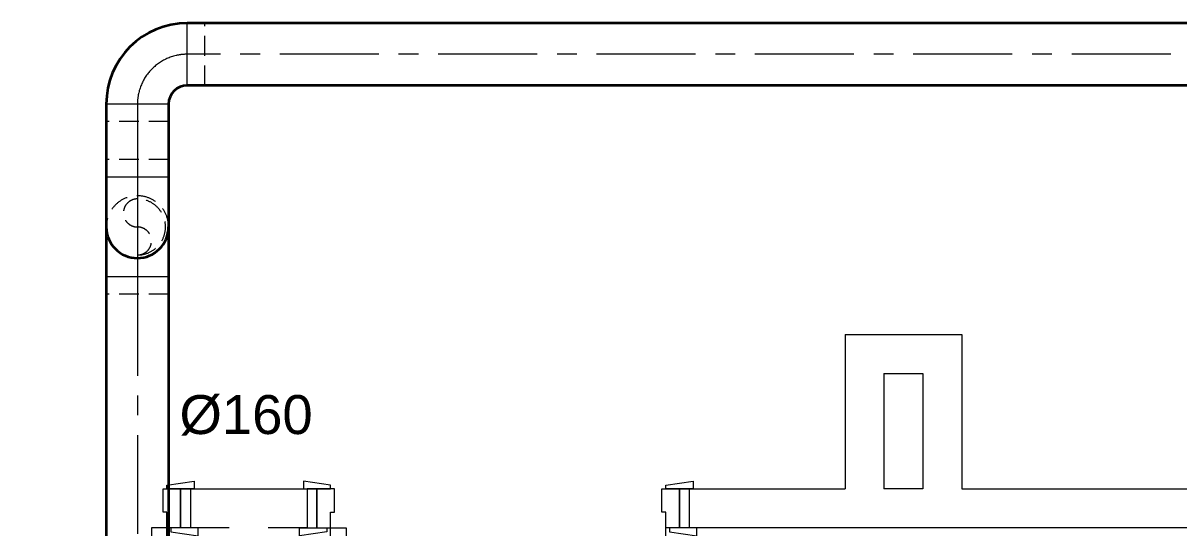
# Model space of a CAD drawing. Header units: millimetres. Extents: x -160614 to 59925, y -157025 to 0.
# Drawn here: x -125489 to -122523, y -101890 to -100593 of the extents above; entities that cross this region are included whole.
import ezdxf

# ---------------------------------------------------------------- set-up
doc = ezdxf.new("R2010")
doc.units = ezdxf.units.MM
doc.header["$LTSCALE"] = 8
doc.linetypes.add('CENTER', pattern=[50.8, 31.75, -6.35, 6.35, -6.35])
doc.linetypes.add('HIDDEN', pattern=[9.525, 6.35, -3.175])
for name, color, linetype, lineweight in [('72_EGR_EQP_TAG', 9, 'Continuous', 5), ('Walls', 9, 'Continuous', 5), ('Wooden Joinery', 9, 'Continuous', 5)]:
    doc.layers.add(name, color=color, linetype=linetype, lineweight=lineweight)
doc.layers.add('A-EXH-texts', color=1, linetype='Continuous')
doc.layers.add('M-VAC_DUCT_EXHAUST', color=1, linetype='Continuous')
doc.styles.add('ARIAL', font='arial.ttf')

# ---------------------------------------------------------------- blocks, each defined once
blk = doc.blocks.new('A$C72370EFE')
at = {"layer": 'Wooden Joinery'}
for p, q in [((-0.01, -0.04), (-0.02, -0.04)), ((-0.01, -0.03), (-0.01, -0.07)), ((0, -0.03), (-0.01, -0.03)), ((0.04, -0.03), (0.05, -0.03)), ((0.05, -0.03), (0.05, -0.07)), ((0.05, -0.04), (0.06, -0.04)), ((-0.05, -0.07), (-0.05, -0.16)), ((-0.03, -0.07), (-0.03, -0.16)), ((-0.01, -0.06), (-0.02, -0.06)), ((0, -0.07), (-0.01, -0.07)), ((0.04, -0.07), (0.05, -0.07)), ((0.05, -0.06), (0.06, -0.06)), ((0.07, -0.07), (0.07, -0.16)), ((0.09, -0.07), (0.09, -0.16)), ((-0.01, -0.17), (-0.02, -0.17)), ((-0.01, -0.17), (-0.01, -0.19)), ((0.05, -0.17), (0.06, -0.17)), ((0.05, -0.17), (0.05, -0.19)), ((-0.01, -0.19), (-0.02, -0.19)), ((0.05, -0.19), (0.06, -0.19))]:
    blk.add_line(p, q, dxfattribs=at)
for centre, radius, start, end in [((-0.02, -0.07), 0.03, 90, 180), ((0.06, -0.07), 0.03, 0, 90), ((-0.02, -0.07), 0.01, 90, 180), ((0.06, -0.07), 0.01, 0, 90), ((-0.02, -0.16), 0.03, 180, 270), ((-0.02, -0.16), 0.01, 180, 270), ((0.06, -0.16), 0.01, 270, 0), ((0.06, -0.16), 0.03, 270, 0)]:
    blk.add_arc(centre, radius, start, end, dxfattribs=at)
blk = doc.blocks.new('A$C5DAD61B4')
at = {"layer": 'Wooden Joinery'}
for points in [[(80, 959.1), (80, 969.1), (10, 979.1), (10, 959.1)], [(940, 959.1), (940, 969.1), (1010, 979.1), (1010, 959.1)], [(70, 859.1), (70, 849.1), (0, 839.1), (0, 859.1)], [(120, 859.1), (120, 0), (80, 0), (80, 859.1)], [(950, 859.1), (950, 849.1), (1020, 839.1), (1020, 859.1)]]:
    blk.add_lwpolyline(points, close=True, dxfattribs=at)
for points in [[(45, 859.1), (45, 959.1), (20, 959.1), (20, 859.1), (45, 859.1)], [(45, 859.1), (80, 859.1), (80, 899.1), (90, 899.1), (90, 959.1), (45, 959.1), (45, 859.1)], [(975, 859.1), (940, 859.1), (940, 899.1), (930, 899.1), (930, 959.1), (975, 959.1), (975, 859.1)], [(975, 859.1), (975, 959.1), (1000, 959.1), (1000, 859.1), (975, 859.1)]]:
    blk.add_lwpolyline(points, dxfattribs=at)
blk.add_arc((80, 859.1), 860, 272.666, 0, dxfattribs=at)
at = {"layer": 'Wooden Joinery', "xscale": 999.9999999998854, "yscale": 999.9999999998854, "zscale": 999.9999999998854, "rotation": 180}
blk.add_blockref('A$C72370EFE', (120, 0), dxfattribs=at)
blk = doc.blocks.new('GF1')
at = {"layer": 'Walls', "color": 9}
for p, q in [((-123379.4, -101392.6), (-123379.4, -101789.5)), ((-123379.4, -101392.6), (-123079.4, -101392.6)), ((-123079.4, -101392.6), (-123079.4, -101789.5)), ((-123279.4, -101492.6), (-123279.4, -101789.5)), ((-123279.4, -101492.6), (-123179.4, -101492.6)), ((-123179.4, -101492.6), (-123179.4, -101789.5)), ((-125059.4, -101789.5), (-124759.4, -101789.5)), ((-125059.4, -101789.5), (-125059.4, -101889.5)), ((-124759.4, -101789.5), (-124759.4, -101889.5)), ((-123779.4, -101789.5), (-123379.4, -101789.5)), ((-123779.4, -101789.5), (-123779.4, -101889.5)), ((-123179.4, -101789.5), (-123279.4, -101789.5)), ((-123079.4, -101789.5), (-119536.7, -101789.5, 0)), ((-124959.4, -101889.5), (-125059.4, -101889.5)), ((-124759.4, -101889.5), (-124859.4, -101889.5)), ((-120929.4, -101889.5), (-123779.4, -101889.5))]:
    blk.add_line(p, q, dxfattribs=at)
at = {"layer": 'Wooden Joinery', "color": 9, "xscale": -1}
blk.add_blockref('A$C5DAD61B4', (-125039.4, -102748.6), dxfattribs=at)
at = {"layer": 'Wooden Joinery', "color": 9}
blk.add_blockref('A$C5DAD61B4', (-124779.4, -102748.6), dxfattribs=at)

msp = doc.modelspace()

# ---------------------------------------------------------------- linework, layer by layer
at = {"layer": 'M-VAC_DUCT_EXHAUST', "lineweight": 35}
for p, q in [((-117666.9, -100593.2), (-125067.2, -100593.2)), ((-117666.9, -100753.2), (-125067.2, -100753.2)), ((-125275.2, -100801.2), (-125275.2, -100988.7)), ((-125115.2, -100801.2), (-125115.2, -100988.7)), ((-125275.2, -100988.7), (-125275.2, -101116.7)), ((-125115.2, -100988.7), (-125115.2, -101116.7)), ((-125275.2, -101116.7), (-125275.2, -101244.7)), ((-125115.2, -101116.7), (-125115.2, -101244.7)), ((-125275.2, -101244.7), (-125275.2, -102620.2)), ((-125115.2, -101244.7), (-125115.2, -102620.2))]:
    msp.add_line(p, q, dxfattribs=at)
at = {"layer": 'M-VAC_DUCT_EXHAUST', "color": 9, "lineweight": 15}
for p, q in [((-125067.2, -100753.2), (-125067.2, -100593.2)), ((-125115.2, -100801.2), (-125275.2, -100801.2)), ((-125115.2, -100988.7), (-125275.2, -100988.7)), ((-125115.2, -101244.7), (-125275.2, -101244.7))]:
    msp.add_line(p, q, dxfattribs=at)
at = {"layer": 'M-VAC_DUCT_EXHAUST', "color": 9, "linetype": 'HIDDEN', "lineweight": 15}
for p, q in [((-125022.2, -100753.2), (-125022.2, -100593.2)), ((-125115.2, -100846.2), (-125275.2, -100846.2)), ((-125115.2, -100943.7), (-125275.2, -100943.7)), ((-125115.2, -101289.7), (-125275.2, -101289.7))]:
    msp.add_line(p, q, dxfattribs=at)
at = {"layer": 'M-VAC_DUCT_EXHAUST', "color": 9, "linetype": 'CENTER', "lineweight": 15}
for p, q in [((-117666.9, -100673.2), (-125067.2, -100673.2)), ((-125195.2, -100801.2), (-125195.2, -100988.7)), ((-125195.2, -100988.7), (-125195.2, -101116.7)), ((-125195.2, -101116.7), (-125195.2, -101244.7)), ((-125195.2, -101244.7), (-125195.2, -102620.2))]:
    msp.add_line(p, q, dxfattribs=at)
at = {"layer": 'M-VAC_DUCT_EXHAUST', "color": 9, "linetype": 'HIDDEN', "lineweight": 15}
msp.add_lwpolyline([(-125195.2, -101188.7, 1), (-125195.2, -101044.7, 1), (-125195.2, -101116.7, -1), (-125195.2, -101188.7, -1)], format="xyb", dxfattribs=at)
at = {"layer": 'M-VAC_DUCT_EXHAUST', "lineweight": 35, "ltscale": 1.031}
for radius in [208, 48]:
    msp.add_arc((-125067.2, -100801.2), radius, 90, 180, dxfattribs=at)
at = {"layer": 'M-VAC_DUCT_EXHAUST', "color": 9, "linetype": 'CENTER', "lineweight": 15, "ltscale": 1.031}
msp.add_arc((-125067.2, -100801.2), 128, 90, 180, dxfattribs=at)
at = {"layer": 'M-VAC_DUCT_EXHAUST', "color": 9, "linetype": 'HIDDEN', "lineweight": 15}
msp.add_arc((-125195.2, -101116.7), 80, 0, 180, dxfattribs=at)
at = {"layer": 'M-VAC_DUCT_EXHAUST', "lineweight": 35}
msp.add_arc((-125195.2, -101116.7), 80, 180, 0, dxfattribs=at)

# ---------------------------------------------------------------- block references
at = {"layer": '72_EGR_EQP_TAG'}
msp.add_blockref('GF1', (0, 0), dxfattribs=at)

# ---------------------------------------------------------------- texts
at = {"layer": 'A-EXH-texts', "lineweight": 15, "style": 'ARIAL'}
msp.add_text('Ø160', height=100, dxfattribs=at).set_placement((-125087.2, -101648.5))

doc.saveas('drawing.dxf')
